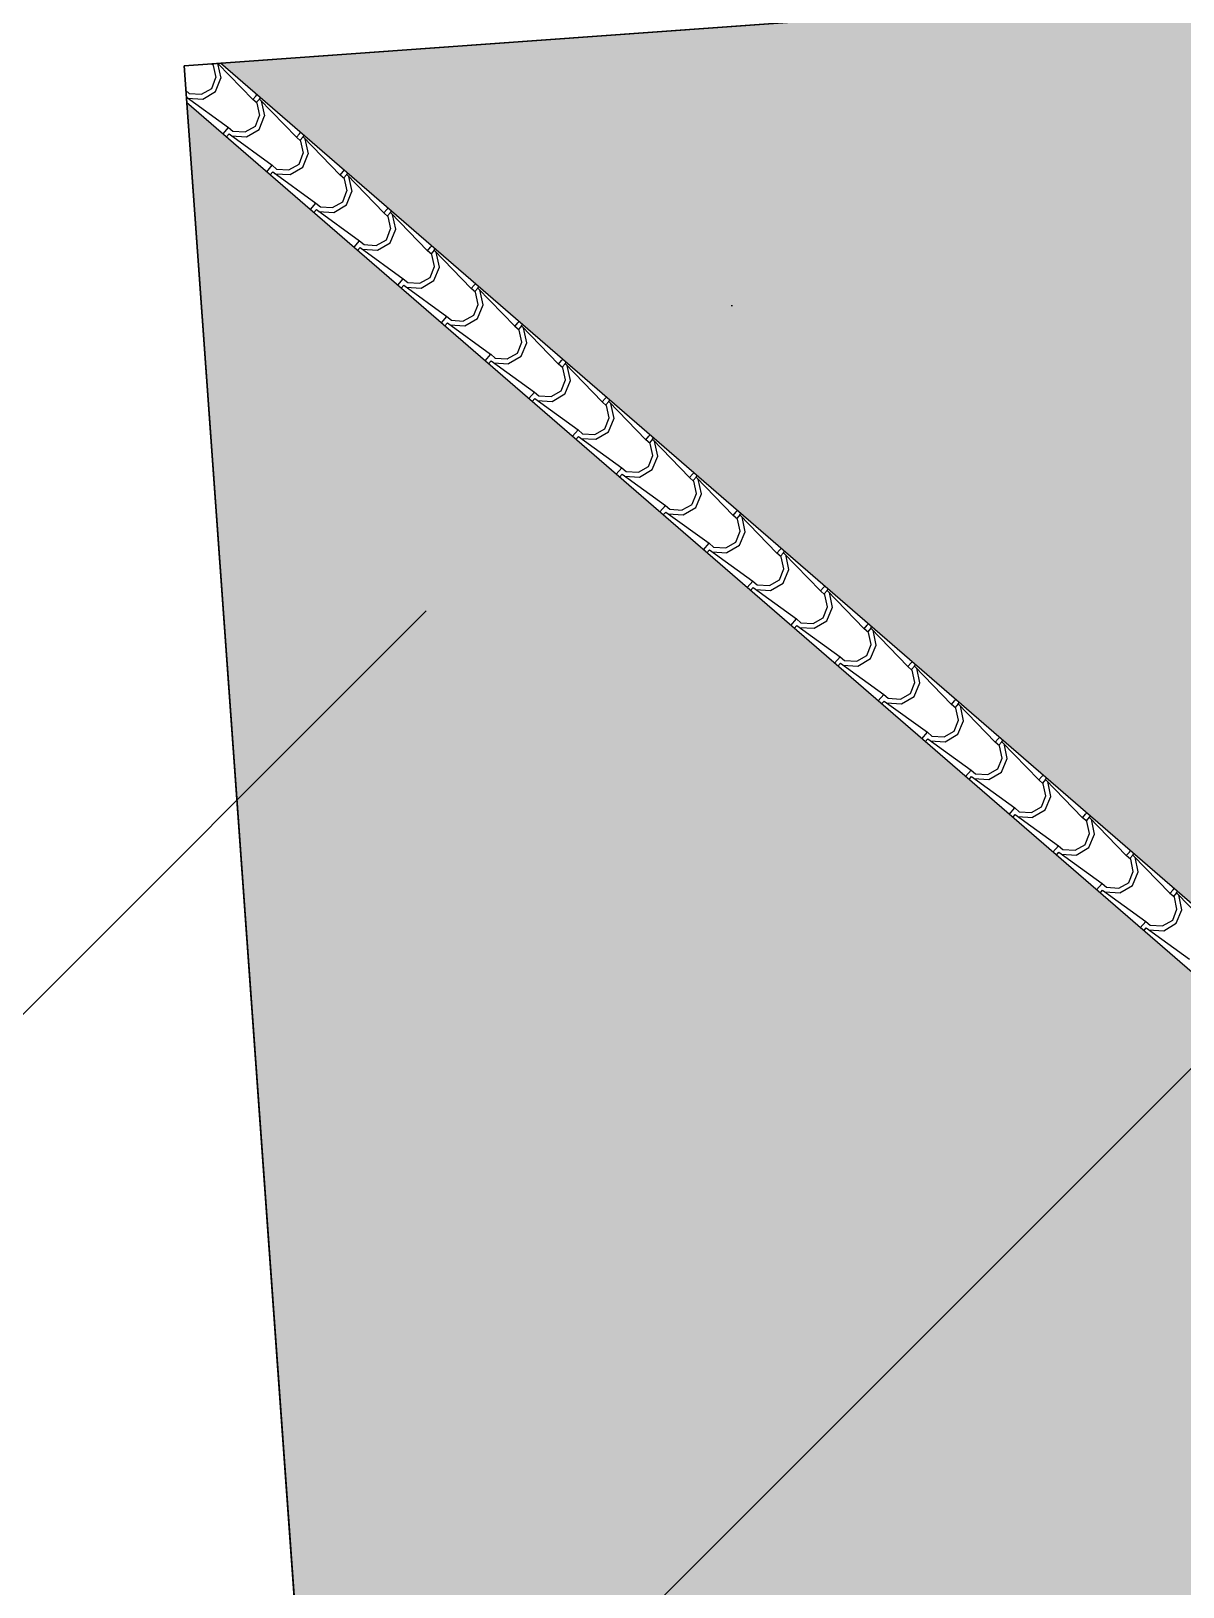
# Model space of a CAD drawing. Header units: millimetres. Extents: x 648844 to 649530, y 1246379 to 1246752.
# Drawn here: x 649275.718 to 649279.05, y 1246469.381 to 1246473.882 of the extents above; entities that cross this region are included whole.
import ezdxf

# ---------------------------------------------------------------- set-up
doc = ezdxf.new("R2010")
doc.units = ezdxf.units.MM
doc.header["$LTSCALE"] = 20
doc.header["$MEASUREMENT"] = 0
doc.layers.get('0').update_dxf_attribs({"linetype": 'CONTINUOUS'})
doc.layers.add('TECHO', color=30, linetype='CONTINUOUS')

# ---------------------------------------------------------------- blocks, each defined once
blk = doc.blocks.new('TEJA45')
at = {"layer": 'TECHO'}
for p, q in [((-2.597225072894837, -1.662638352152463), (-2.715382582526381, -1.563385900806765)), ((-2.791060866912552, -1.639021882473511), (-2.691808415566854, -1.757179392105051)), ((-2.646886299960727, -1.650832105328611), (-2.684696665847973, -1.669737328545999)), ((-2.644352208011057, -1.665160030362259), (-2.675073244913264, -1.679338944085018)), ((-2.603241451412842, -1.656609586570244), (-2.64695980766556, -1.650701663079921)), ((-2.608927623939351, -1.669748237923873), (-2.644374833216098, -1.665021970661499)), ((-2.589263349621319, -1.654670633200642), (-2.597236272699284, -1.662643556278606)), ((-2.579810746170416, -1.664123236651537), (-2.597236272699291, -1.681548763180416)), ((-2.703751370840337, -1.707399067997532), (-2.69784344735001, -1.751117424250246)), ((-2.684673313304934, -1.669702315640684), (-2.703578536522322, -1.70751268152793)), ((-2.689387554024243, -1.710090164138617), (-2.684661286761866, -1.745537373415367)), ((-2.675044608331199, -1.679351714349746), (-2.689223522053958, -1.710072751251953)), ((-2.597236272699377, -1.681548763180434), (-2.609052027013007, -1.669733008866807)), ((-2.479067602291742, -1.780796072625296), (-2.597225111923287, -1.681543621279598)), ((-2.691762307208315, -1.757169590787623), (-2.682309703757412, -1.74771698733672)), ((-2.68467285461999, -1.745353836474017), (-2.672857100306359, -1.757169590787644)), ((-2.6917623072083, -1.757169590787623), (-2.695329366799299, -1.760736650378618)), ((-2.682309703757404, -1.766622194238533), (-2.685876763348396, -1.770189253829525)), ((-2.672857100306501, -1.757169590787626), (-2.682309703757404, -1.766622194238529)), ((-2.672903146439751, -1.757179353076573), (-2.573650695094052, -1.875336862708114)), ((-2.566515783426183, -1.787860046888596), (-2.585421006643571, -1.825670412775843)), ((-2.556888199560625, -1.797508177541324), (-2.571067113283384, -1.828229214443532)), ((-2.528728568712808, -1.768989635207362), (-2.566538934600054, -1.78789485842475)), ((-2.526195744820356, -1.783316439133152), (-2.556916781722563, -1.797495352855911)), ((-2.485083074978959, -1.774768162126826), (-2.528801431231678, -1.768860238636503)), ((-2.490771142848558, -1.787905688538405), (-2.526218352125305, -1.783179421276031)), ((-2.479078729563099, -1.799706306316704), (-2.49089448387673, -1.787890552003077)), ((-2.471105806485042, -1.772828176336908), (-2.479078729563014, -1.780801099414884)), ((-2.461653203034139, -1.782280779787811), (-2.479078729563021, -1.799706306316693)), ((-2.360910131688691, -1.898953793098098), (-2.479067641320235, -1.799701341752399)), ((-2.585592795284057, -1.825557444429538), (-2.579684871793731, -1.869275800682253)), ((-2.571230103409881, -1.828246645228447), (-2.566503836147504, -1.863693854505197)), ((-2.57360476407203, -1.8753271339239), (-2.577171823663022, -1.878894193514888)), ((-2.573604764072044, -1.875327133923896), (-2.564152160621141, -1.865874530472993)), ((-2.564152160621134, -1.88477973737481), (-2.567719220212119, -1.888346796965795)), ((-2.566515311483712, -1.863511379610291), (-2.554699557170082, -1.875327133923918)), ((-2.554699557170231, -1.8753271339239), (-2.564152160621134, -1.884779737374803)), ((-2.554745425967099, -1.875336823679472), (-2.4554929746214, -1.993494333311013)), ((-2.410570837464945, -1.887147165086127), (-2.448381203352191, -1.906052388303515)), ((-2.366924698544189, -1.892926737683524), (-2.410643054796907, -1.887018814193201)), ((-2.448358253547411, -1.906017778136452), (-2.467263476764799, -1.943828144023698)), ((-2.438731790789681, -1.915664640732071), (-2.452910704512441, -1.946385677634279)), ((-2.408039281628007, -1.901472847903293), (-2.438760318530214, -1.915651761626052)), ((-2.37261466176048, -1.906063139152575), (-2.408061871037226, -1.901336871890202)), ((-2.360921186426822, -1.917863849452974), (-2.372736940740452, -1.906048095139347)), ((-2.352948263348772, -1.890985719473182), (-2.360921186426737, -1.898958642551147)), ((-2.343495659897869, -1.900438322924082), (-2.360921186426744, -1.91786384945296)), ((-2.242752661085596, -2.017111513570935), (-2.36091017071714, -1.917859062225236)), ((-2.467434219727544, -1.943715820863346), (-2.461526296237217, -1.987434177116061)), ((-2.453072652795534, -1.946403126318273), (-2.448346385533156, -1.981850335595023)), ((-2.455447220935753, -1.993484677060163), (-2.459014280526745, -1.997051736651155)), ((-2.455447220935774, -1.993484677060167), (-2.445994617484871, -1.984032073609264)), ((-2.445994617484857, -2.002937280511077), (-2.449561677075849, -2.006504340102069)), ((-2.448357768347435, -1.981668922746564), (-2.436542014033805, -1.993484677060192)), ((-2.436542014033954, -1.993484677060167), (-2.445994617484857, -2.00293728051107)), ((-2.436587705494148, -1.993494294282709), (-2.337335254148449, -2.111651803914249)), ((-2.330200723668653, -2.024175509384364), (-2.349105946886041, -2.06198587527161)), ((-2.292413106217047, -2.005304694964895), (-2.330223472104294, -2.024209918182283)), ((-2.289882818437306, -2.01962925667419), (-2.320603855339513, -2.033808170396949)), ((-2.248766322111209, -2.011085313239978), (-2.292484678363927, -2.005177389749655)), ((-2.254458180670589, -2.024220589766987), (-2.289905389947336, -2.019494322504613)), ((-2.242763643290544, -2.036021392589245), (-2.254579397604175, -2.024205638275618)), ((-2.234790720212501, -2.009143262609456), (-2.242763643290466, -2.017116185687421)), ((-2.225338116761598, -2.018595866060352), (-2.242763643290473, -2.03602139258923)), ((-2.349275644170781, -2.061874197298959), (-2.343367720680455, -2.105592553551674)), ((-2.3349152021813, -2.064559607407208), (-2.330188934918922, -2.100006816683958)), ((-2.320575382019115, -2.03382110392365), (-2.334754295741874, -2.064542140825857)), ((-2.124595190482452, -2.135269234043804), (-2.242752700113996, -2.036016782698105)), ((-2.337289677799482, -2.111642220196437), (-2.340856737390475, -2.115209279787429)), ((-2.337289677799497, -2.111642220196437), (-2.327837074348594, -2.102189616745534)), ((-2.330200225211158, -2.099826465882838), (-2.318384470897527, -2.111642220196465)), ((-2.318384470897684, -2.11164222019644), (-2.327837074348587, -2.121094823647343)), ((-2.31842998502119, -2.111651764885952), (-2.219177533675492, -2.229809274517493)), ((-2.327837074348587, -2.121094823647347), (-2.331404133939571, -2.124661883238335)), ((-2.212043193789889, -2.142333240632247), (-2.230948417007276, -2.180143606519493)), ((-2.202418973248939, -2.151977567116056), (-2.216597886971698, -2.182698604018263)), ((-2.174255374969171, -2.123462224843657), (-2.212065740856417, -2.142367448061044)), ((-2.17172635524495, -2.137785665444323), (-2.202447392147157, -2.151964579167082)), ((-2.13060794567825, -2.129243888796434), (-2.174326301930968, -2.123335965306111)), ((-2.136301699582951, -2.1423780403811), (-2.171748908859698, -2.137651773118726)), ((-2.124606100154267, -2.154178935725515), (-2.136421854467898, -2.142363181411888)), ((-2.116633177076224, -2.12730080574573), (-2.124606100154196, -2.135273728823698)), ((-2.107180573625321, -2.136753409196629), (-2.124606100154203, -2.154178935725511)), ((-2.006437719879479, -2.253426954516531), (-2.124595229511023, -2.154174503170832)), ((-2.231117068614253, -2.180032573732767), (-2.225209145123927, -2.223750929985481)), ((-2.216757751567307, -2.182716088494338), (-2.21203148430493, -2.218163297771088)), ((-2.219132134663212, -2.229799763332714), (-2.222699194254211, -2.233366822923713)), ((-2.219132134663226, -2.229799763332704), (-2.209679531212323, -2.220347159881801)), ((-2.209679531212316, -2.239252366783628), (-2.213246590803301, -2.242819426374613)), ((-2.21204268207488, -2.217984009019112), (-2.20022692776125, -2.229799763332739)), ((-2.200226927761413, -2.229799763332711), (-2.209679531212316, -2.239252366783614)), ((-2.200272264548389, -2.229809235489022), (-2.10101981320269, -2.347966745120562)), ((-2.056097643721237, -2.241619754722393), (-2.093908009608484, -2.260524977939781)), ((-2.012449569244382, -2.247402464353016), (-2.0561679254971, -2.241494540862693)), ((-1.998475633939961, -2.245458348881996), (-2.006448557017933, -2.253431271959968)), ((-2.093885663911145, -2.260490971880152), (-2.112790887128533, -2.298301337767398)), ((-2.084262564478372, -2.270134030307631), (-2.098441478201131, -2.300855067209838)), ((-2.0535698920526, -2.25594207421446), (-2.084290928954807, -2.270120987937219)), ((-2.01814521849397, -2.260535490995387), (-2.053592427770717, -2.255809223733014)), ((-2.00644855701799, -2.272336478861785), (-2.01826431133162, -2.260520724548158)), ((-1.989023030489065, -2.254910952332899), (-2.00644855701794, -2.272336478861774)), ((-1.888280249276384, -2.371584674989364), (-2.006437758907929, -2.272332223643666)), ((-2.112958493057739, -2.298190950166578), (-2.107050569567413, -2.341909306419293)), ((-2.100974591526956, -2.347957306468981), (-2.091521988076053, -2.338504703018078)), ((-2.098600300952711, -2.300872569585966), (-2.093874033690334, -2.336319778862716)), ((-2.093885138938603, -2.336141552155386), (-2.082069384624972, -2.347957306469013)), ((-2.100974591526949, -2.347957306468984), (-2.104541651117941, -2.351524366059977)), ((-2.091521988076053, -2.357409909919891), (-2.095089047667038, -2.36097696951088)), ((-2.08206938462515, -2.347957306468984), (-2.091521988076053, -2.357409909919888)), ((-2.082114544075594, -2.347966706092084), (-1.982862092729896, -2.466124215723625)), ((-1.975728134032373, -2.378648703128039), (-1.994633357249761, -2.416459069015286)), ((-1.937939912473382, -2.359777284601172), (-1.975750278360628, -2.37868250781856)), ((-1.935413428861892, -2.374098482985353), (-1.9661344657641, -2.388277396708112)), ((-1.894291192809604, -2.365561039909714), (-1.938009549062322, -2.359653116419391)), ((-1.899988737404087, -2.378692941609803), (-1.935435946680833, -2.373966674347429)), ((-1.888291013881712, -2.390494021998055), (-1.900106768195343, -2.378678267684428)), ((-1.880318090803684, -2.36361589201827), (-1.888291013881656, -2.371588815096242)), ((-1.870865487352781, -2.37306849546917), (-1.888291013881656, -2.390494021998048)), ((-1.994799917501467, -2.416349326598581), (-1.988891994011141, -2.460067682851296)), ((-1.980442850338477, -2.419029050674897), (-1.9757165830761, -2.454476259951647)), ((-1.966106155707806, -2.388290493499209), (-1.980285069430565, -2.419011530401416)), ((-1.770122778673276, -2.489742395462201), (-1.88828028830482, -2.390489944116503)), ((-1.982817048390672, -2.466114849605258), (-1.986384107981671, -2.469681909196254)), ((-1.982817048390686, -2.466114849605255), (-1.973364444939783, -2.456662246154352)), ((-1.975727595802326, -2.45429909529166), (-1.963911841488695, -2.466114849605287)), ((-1.963911841488866, -2.466114849605262), (-1.973364444939769, -2.475567453056165)), ((-1.963956823602786, -2.466124176695153), (-1.864704372257087, -2.584281686326694)), ((-1.973364444939769, -2.475567453056165), (-1.976931504530761, -2.479134512647157)), ((-1.857570604153629, -2.496806434375973), (-1.876475827371017, -2.534616800263219)), ((-1.847949746937246, -2.506446956690787), (-1.862128660660005, -2.537167993592995)), ((-1.81978218122547, -2.477934814479919), (-1.857592547112716, -2.496840037697307)), ((-1.817256965671191, -2.49225489175625), (-1.847978002573399, -2.506433805479009)), ((-1.776132816376645, -2.483719615466171), (-1.819851172629363, -2.477811691975848)), ((-1.781832256316001, -2.496850392223973), (-1.817279465592748, -2.492124124961599)), ((-1.770133470745435, -2.508651565134326), (-1.781949225059066, -2.496835810820698)), ((-1.762160547667406, -2.481773435154544), (-1.770133470745378, -2.489746358232519)), ((-1.752707944216503, -2.49122603860544), (-1.770133470745392, -2.508651565134326)), ((-1.651965308070274, -2.607900115934964), (-1.770122817701818, -2.508647664589265)), ((-1.876641341944946, -2.534507703032396), (-1.87073341845462, -2.578226059285111)), ((-1.862285399724364, -2.537185531762926), (-1.857559132461986, -2.572632741039676)), ((-1.864659505254394, -2.584272392741536), (-1.868226564845386, -2.587839452332524)), ((-1.864659505254409, -2.584272392741529), (-1.855206901803506, -2.574819789290625)), ((-1.855206901803506, -2.593724996192442), (-1.85877396139449, -2.597292055783427)), ((-1.857570052666048, -2.572456638427933), (-1.845754298352418, -2.584272392741561)), ((-1.845754298352588, -2.584272392741532), (-1.855206901803491, -2.593724996192435)), ((-1.845799103129842, -2.584281647298393), (-1.746546651784143, -2.702439156929936)), ((-1.701624449977572, -2.596092344358674), (-1.739434815864819, -2.614997567576061)), ((-1.699100502478842, -2.610411300526387), (-1.729821539381049, -2.624590214249146)), ((-1.657974439942784, -2.601878191022749), (-1.701692796195502, -2.595970267532426)), ((-1.663675775226118, -2.615007842838384), (-1.699122984502864, -2.61028157557601)), ((-1.644003004531143, -2.599930978290818), (-1.651975927609115, -2.60790390136879)), ((-1.634550401080247, -2.609383581741717), (-1.651975927609115, -2.626809108270585)), ((-1.758482766388425, -2.652666079466204), (-1.752574842898099, -2.696384435718921)), ((-1.73941307427485, -2.614964165623807), (-1.758318297492238, -2.652774531511053)), ((-1.74412794911013, -2.655342012851861), (-1.739401681847752, -2.690789222128609)), ((-1.729793338166296, -2.624603419881542), (-1.743972251889055, -2.655324456783749)), ((-1.651975927609158, -2.626809108270596), (-1.663791681922788, -2.614993353956969)), ((-1.533807837467222, -2.72605783640776), (-1.651965347098766, -2.626805385062063)), ((-1.746501962118138, -2.702429935877801), (-1.737049358667235, -2.692977332426899)), ((-1.739412509529771, -2.690614181564206), (-1.72759675521614, -2.702429935877833)), ((-1.746501962118131, -2.702429935877808), (-1.750069021709123, -2.7059969954688)), ((-1.737049358667228, -2.711882539328702), (-1.74061641825822, -2.715449598919694)), ((-1.727596755216325, -2.702429935877797), (-1.737049358667228, -2.711882539328698)), ((-1.727641382657168, -2.702439117901289), (-1.62838893131147, -2.820596627532831)), ((-1.621255544396092, -2.733121896871717), (-1.64016076761348, -2.770932262758963)), ((-1.611636929396113, -2.742759883073942), (-1.625815843118872, -2.77348091997615)), ((-1.583466718729703, -2.714249874237447), (-1.621277084616949, -2.733155097454834)), ((-1.580944039287303, -2.7285677092969), (-1.61166507618951, -2.742746623019661)), ((-1.539816063508901, -2.720036766579328), (-1.583534419761619, -2.714128843089005)), ((-1.545519294137577, -2.733165293452616), (-1.580966503414324, -2.728439026190243)), ((-1.53381838447288, -2.744966651406866), (-1.545634138786511, -2.733150897093239)), ((-1.525845461394866, -2.718088521427086), (-1.533818384472845, -2.726061444505063)), ((-1.51639285794397, -2.727541124877987), (-1.533818384472845, -2.744966651406861)), ((-1.415650366864114, -2.844215556880595), (-1.533807876495658, -2.744963105534897)), ((-1.640324190831912, -2.770824455900016), (-1.634416267341585, -2.814542812152732)), ((-1.625970498495889, -2.773498493940787), (-1.621244231233511, -2.808945703217535)), ((-1.628344418981861, -2.820587479014081), (-1.631911478572853, -2.824154538605073)), ((-1.628344418981868, -2.820587479014073), (-1.618891815530965, -2.811134875563171)), ((-1.618891815530958, -2.830040082464977), (-1.622458875121943, -2.833607142055964)), ((-1.621254966393494, -2.808771724700478), (-1.609439212079863, -2.820587479014105)), ((-1.609439212080055, -2.820587479014074), (-1.618891815530958, -2.830040082464976)), ((-1.609483662184388, -2.820596588504353), (-1.51023121083869, -2.938754098135895)), ((-1.46530898748177, -2.832407404116191), (-1.503119353369016, -2.851312627333577)), ((-1.421657687075943, -2.838195342135784), (-1.465376043328661, -2.832287418645461)), ((-1.503098014517342, -2.851279628119626), (-1.522003237734729, -2.889089994006872)), ((-1.49348052062517, -2.860916346264695), (-1.507659434347929, -2.891637383166902)), ((-1.462787576096609, -2.846724118067796), (-1.493508612998816, -2.860903031790556)), ((-1.427362813048141, -2.851322744066966), (-1.462810022324888, -2.846596476804592)), ((-1.415660841336603, -2.863124194543138), (-1.427476595650234, -2.851308440229511)), ((-1.407687918258596, -2.836246064563362), (-1.415660841336567, -2.84421898764133)), ((-1.3982353148077, -2.845698668014265), (-1.415660841336575, -2.86312419454314)), ((-1.297492896261055, -2.962373277353398), (-1.415650405892599, -2.8631208260077)), ((-1.52216561527564, -2.888982832332024), (-1.516257691785313, -2.93270118858474)), ((-1.507813047881541, -2.891654975030615), (-1.503086780619164, -2.927102184307364)), ((-1.510186875845584, -2.938745022150348), (-1.513753935436576, -2.942312081741342)), ((-1.510186875845591, -2.938745022150343), (-1.500734272394688, -2.929292418699442)), ((-1.500734272394688, -2.948197625601257), (-1.50430133198568, -2.95176468519225)), ((-1.503097423257216, -2.92692926783675), (-1.491281668943586, -2.938745022150377)), ((-1.491281668943785, -2.938745022150346), (-1.500734272394688, -2.948197625601248)), ((-1.491325941711573, -2.938754059107428), (-1.392073490365874, -3.05691156873897)), ((-1.384940484638584, -2.969437359367509), (-1.403845707855972, -3.007247725254755)), ((-1.3471512562339, -2.950564933994952), (-1.384961622121146, -2.969470157212339)), ((-1.344631112905077, -2.964880526838311), (-1.375352149807284, -2.979059440561072)), ((-1.303499310642067, -2.956353917692363), (-1.347217666894785, -2.95044599420204)), ((-1.30920633195916, -2.969480194681257), (-1.344653541235907, -2.964753927418883)), ((-1.297503298200326, -2.98128173767941), (-1.309319052513956, -2.969465983365783)), ((-1.289530375122325, -2.954403607699636), (-1.297503298200297, -2.962376530777604)), ((-1.280077771671422, -2.963856211150533), (-1.297503298200297, -2.981281737679408)), ((-1.40400703971887, -3.007141208767635), (-1.398099116228543, -3.050859565020351)), ((-1.389655597267307, -3.009811456119547), (-1.38492933000493, -3.045258665396295)), ((-1.375324111854219, -2.979072809455447), (-1.389503025576978, -3.009793846357654)), ((-1.17933542565796, -3.080530997826234), (-1.297492935289505, -2.981278546480535)), ((-1.392029332709313, -3.056902565286622), (-1.395596392300305, -3.060469624877616)), ((-1.39202933270932, -3.056902565286615), (-1.382576729258417, -3.047449961835714)), ((-1.384939880120939, -3.045086810973022), (-1.373124125807308, -3.056902565286649)), ((-1.373124125807507, -3.056902565286615), (-1.38257672925841, -3.066355168737516)), ((-1.373168221238906, -3.056911529710316), (-1.273915769893208, -3.175069039341858)), ((-1.38257672925841, -3.066355168737525), (-1.386143788849402, -3.069922228328515)), ((-1.266782954759819, -3.087595090615395), (-1.285688177977207, -3.125405456502641)), ((-1.257167703084427, -3.097229272648676), (-1.271346616807186, -3.127950309550883)), ((-1.228993524985981, -3.068722463873701), (-1.266803890873227, -3.087627687091087)), ((-1.226474649713545, -3.083036935608828), (-1.257195686615752, -3.097215849331588)), ((-1.185340934208199, -3.074512493248939), (-1.229059290460917, -3.068604569758616)), ((-1.191049850870634, -3.087637645295489), (-1.226497060147381, -3.082911378033115)), ((-1.179345755064048, -3.099439280815682), (-1.191161509377679, -3.087623526502055)), ((-1.171372831986048, -3.072561150835908), (-1.17934575506402, -3.08053407391388)), ((-1.161920228535152, -3.082013754286805), (-1.179345755064027, -3.099439280815679)), ((-1.061177955054944, -3.198688718298998), (-1.179335464686488, -3.099436266953299)), ((-1.285848464162349, -3.125299585201443), (-1.279940540672023, -3.169017941454159)), ((-1.271498146653059, -3.127967937208478), (-1.266771879390681, -3.163415146485226)), ((-1.273871789573036, -3.175060108422898), (-1.277438849164028, -3.17862716801389)), ((-1.27387178957305, -3.17506010842289), (-1.264419186122147, -3.165607504971989)), ((-1.26441918612214, -3.184512711873795), (-1.267986245713132, -3.188079771464787)), ((-1.266782336984662, -3.163244354109294), (-1.254966582671031, -3.175060108422921)), ((-1.25496658267123, -3.175060108422885), (-1.264419186122133, -3.184512711873786)), ((-1.255010500765955, -3.175069000313561), (-1.155758049420257, -3.293226509945104)), ((-1.110835793738119, -3.186879993752481), (-1.148646159625365, -3.205785216969867)), ((-1.067182557776142, -3.192671068805273), (-1.110900914028861, -3.18676314531495)), ((-1.053215288849778, -3.190718693972176), (-1.06118821192775, -3.198691617050144)), ((-1.148625424881047, -3.205752821863278), (-1.167530648098435, -3.243563187750524)), ((-1.139011294313853, -3.215385735840252), (-1.153190208036612, -3.24610677274246)), ((-1.108318186521188, -3.201193344378961), (-1.139039223423396, -3.215372258101722)), ((-1.072893369781191, -3.20579509590984), (-1.108340579057938, -3.201068828647466)), ((-1.061188211927771, -3.217596823951954), (-1.073003966241401, -3.205781069638327)), ((-1.043762685398882, -3.200171297423076), (-1.061188211927757, -3.217596823951951)), ((-0.9430204844518499, -3.316846438771833), (-1.061177994083394, -3.217593987426135)), ((-1.167689888606077, -3.243457961633453), (-1.16178196511575, -3.287176317886169)), ((-1.155714246436773, -3.293217651559161), (-1.14626164298587, -3.283765048108259)), ((-1.153340696038832, -3.246124418297407), (-1.148614428776455, -3.281571627574156)), ((-1.148624793848384, -3.281401897245566), (-1.136809039534754, -3.293217651559193)), ((-1.155714246436766, -3.293217651559162), (-1.159281306027758, -3.296784711150153)), ((-1.14626164298587, -3.302670255010067), (-1.149828702576862, -3.306237314601058)), ((-1.136809039534967, -3.293217651559159), (-1.14626164298587, -3.30267025501006)), ((-1.136852780293168, -3.293226470916625), (-1.03760032894747, -3.411383980548168)), ((-1.030467895002317, -3.323910553111215), (-1.049373118219705, -3.361720918998461)), ((-0.9926780624902207, -3.305037523631229), (-1.030488428377467, -3.323942746848616)), ((-0.9901617233296705, -3.319349753149474), (-1.020882760231878, -3.333528666872235)), ((-0.9490241813413647, -3.310829644361974), (-0.9927425375940828, -3.304921720871651)), ((-0.9547368886917553, -3.32395254652419), (-0.9901840979685019, -3.319226279261816)), ((-0.9430306687914936, -3.335754367088226), (-0.9548464231051241, -3.323938612774599)), ((-0.9350577457135074, -3.30887623710845), (-0.9430306687914793, -3.316849160186418)), ((-0.9256051422626115, -3.318328840559349), (-0.9430306687914793, -3.335754367088221)), ((-1.049531313049314, -3.361616338069064), (-1.043623389558988, -3.40533469432178)), ((-1.035183245424484, -3.364280899387238), (-1.030456978162107, -3.399728108663986)), ((-1.020854885543294, -3.333542199031832), (-1.035033799266053, -3.36426323593404)), ((-0.8248630138487556, -3.435004159244665), (-0.9430205234802997, -3.335751707898966)), ((-1.037556703300496, -3.411375194695436), (-1.041123762891495, -3.414942254286435)), ((-1.037556703300503, -3.411375194695433), (-1.0281040998496, -3.401922591244531)), ((-1.030467250712107, -3.399559440381838), (-1.018651496398476, -3.411375194695465)), ((-1.018651496398689, -3.411375194695433), (-1.028104099849593, -3.420827798146334)), ((-1.018695059820502, -3.411383941519517), (-0.9194426084748031, -3.52954145115106)), ((-1.028104099849593, -3.420827798146338), (-1.031671159440585, -3.424394857737328)), ((-0.9123103651235454, -3.442068284359099), (-0.9312155883409332, -3.479878650246345)), ((-0.9026984767723505, -3.451698662222581), (-0.9168773904951095, -3.482419699124788)), ((-0.8745203312423229, -3.423195053509993), (-0.912330697129569, -3.442100276727379)), ((-0.8720052601389767, -3.437506161920371), (-0.902726297041184, -3.451685075643132)), ((-0.8308658049074822, -3.428988219918553), (-0.8745841611602003, -3.42308029642823)), ((-0.8365804076027672, -3.442109997138484), (-0.8720276168795138, -3.43738372987611)), ((-0.8248731256552162, -3.453911910224498), (-0.8366888799688468, -3.442096155910871)), ((-0.8169002025772301, -3.427033780244725), (-0.824873125655202, -3.435006703322697)), ((-0.807447599126327, -3.436486383695621), (-0.8248731256552091, -3.453911910224505)), ((-0.7067055432456613, -3.553161879717502), (-0.8248630528772054, -3.453909428371803)), ((-0.9313727374930423, -3.479774714501069), (-0.9254648140027157, -3.523493070753785)), ((-0.9170257948102432, -3.482437380476169), (-0.9122995275478658, -3.517884589752917)), ((-0.9193991601642182, -3.529532737831715), (-0.9229662197552102, -3.533099797422707)), ((-0.9193991601642324, -3.52953273783171), (-0.9099465567133294, -3.520080134380809)), ((-0.9099465567133223, -3.538985341282622), (-0.9135136163043072, -3.542552400873609)), ((-0.9123097075758295, -3.51771698351811), (-0.9004939532621989, -3.529532737831737)), ((-0.9004939532624192, -3.529532737831712), (-0.9099465567133223, -3.538985341282613)), ((-0.9005373393474088, -3.529541412122933), (-0.8012848880017103, -3.647698921754476)), ((-0.7563625999944108, -3.541352583388742), (-0.794172965881657, -3.560257806606128)), ((-0.7538487969466203, -3.555662570690506), (-0.7845698338488276, -3.569841484413267)), ((-0.7127074284745234, -3.547146795475008), (-0.7564257847272415, -3.541238871984685)), ((-0.7184239265137791, -3.560267447752775), (-0.7538711357905257, -3.555541180490401)), ((-0.6987426594409669, -3.545191323380998), (-0.7067155825189317, -3.553164246458964)), ((-0.6892900559900639, -3.554643926831895), (-0.7067155825189388, -3.572069453360768)), ((-0.813214161936763, -3.597933090933076), (-0.8073062384464365, -3.641651447185792)), ((-0.7941528352447662, -3.560226015606952), (-0.8130580584621541, -3.598036381494198)), ((-0.79886834419613, -3.600593861564198), (-0.7941420769337526, -3.636041070840946)), ((-0.7845420680017838, -3.56985512541416), (-0.7987209817245429, -3.600576162316367)), ((-0.7067155825189388, -3.57206945336077), (-0.7185313368325694, -3.560253699047143)), ((-0.588548072642638, -3.671319600190264), (-0.7067055822741821, -3.572067148844566)), ((-0.801241617027955, -3.647690280967975), (-0.791789013577052, -3.638237677517074)), ((-0.7941521644395522, -3.635874526654382), (-0.7823364101259216, -3.647690280968009)), ((-0.8012416170279479, -3.647690280967982), (-0.8048086766189471, -3.651257340558979)), ((-0.791789013577052, -3.657142884418885), (-0.7953560731680511, -3.660709944009882)), ((-0.782336410126149, -3.647690280967977), (-0.791789013577052, -3.657142884418878)), ((-0.7823796188747494, -3.647698882725827), (-0.6831271675290509, -3.765856392357369)), ((-0.6759953053660226, -3.678383746854864), (-0.6949005285834104, -3.716194112742111)), ((-0.6663856592308335, -3.68801158860491), (-0.6805645729535925, -3.718732625507117)), ((-0.6382048687465272, -3.659510113267496), (-0.6760152346337733, -3.678415336484882)), ((-0.6356923337550953, -3.673818979461021), (-0.6664133706573026, -3.687997893183782)), ((-0.5945490520415575, -3.665305371031465), (-0.6382674082942756, -3.659397447541142)), ((-0.6002674454252528, -3.678424898367007), (-0.6357146547019994, -3.673698631104633)), ((-0.5885580393826615, -3.690226996497042), (-0.6003737936962921, -3.678411242183415)), ((-0.5805851163046896, -3.663348866517264), (-0.5885580393826615, -3.671321789595233)), ((-0.5711325128537936, -3.672801469968165), (-0.5885580393826615, -3.690226996497037)), ((-0.4703906020395863, -3.789477320663066), (-0.5885481116711304, -3.690224869317367)), ((-0.6950555863800076, -3.71609146736869), (-0.6891476628896811, -3.759809823621406)), ((-0.6807108935817823, -3.718750342654028), (-0.6759846263194049, -3.754197551930776)), ((-0.6830840738916777, -3.765847824104251), (-0.6866511334826768, -3.76941488369525)), ((-0.6830840738916848, -3.765847824104251), (-0.6736314704407818, -3.756395220653349)), ((-0.6736314704407746, -3.775300427555154), (-0.6771985300317667, -3.778867487146147)), ((-0.6759946213032748, -3.754032069790654), (-0.6641788669896442, -3.765847824104281)), ((-0.6641788669898787, -3.765847824104247), (-0.6736314704407818, -3.775300427555148)), ((-0.6642218984017916, -3.765856353329072), (-0.5649694470560931, -3.884013862960614)), ((-0.5200471374986435, -3.777667643146268), (-0.5578575033858897, -3.796572866363654)), ((-0.4763906756067868, -3.783463946588165), (-0.520109031859505, -3.777556023097842)), ((-0.557837775487279, -3.796541478102796), (-0.5767429987046668, -3.834351843990042)), ((-0.5482292504610342, -3.806168051798139), (-0.5624081641837932, -3.836889088700346)), ((-0.5175358705643873, -3.79197538823192), (-0.5482569074665946, -3.806154301954681)), ((-0.4821109643358099, -3.796582348981358), (-0.5175581736125565, -3.791856081718985)), ((-0.4704004962463841, -3.808384539633314), (-0.4822162505600147, -3.796568785319687)), ((-0.4624275731684122, -3.78150640965354), (-0.4704004962463841, -3.789479332731512)), ((-0.4529749697175163, -3.790959013104441), (-0.4704004962463912, -3.808384539633314)), ((-0.352233131436364, -3.907635041136013), (-0.4703906410679082, -3.808382589790314)), ((-0.5768970108234797, -3.8342498438025), (-0.5709890873331531, -3.877968200055216)), ((-0.5625534429673138, -3.83690682374476), (-0.5578271757049365, -3.872354033021509)), ((-0.5649265307554003, -3.88400536724053), (-0.5684935903463924, -3.887572426831522)), ((-0.5649265307554145, -3.884005367240524), (-0.5554739273045115, -3.874552763789623)), ((-0.5554739273045044, -3.893457970691431), (-0.5590409868954893, -3.897025030282418)), ((-0.5578370781669975, -3.872189612926926), (-0.5460213238533669, -3.884005367240553)), ((-0.5460213238535943, -3.884005367240521), (-0.5554739273044973, -3.893457970691422)), ((-0.5460641779291393, -3.884013823931964), (-0.4468117265834408, -4.002171333563506)), ((-0.4396802456085069, -3.914699209350681), (-0.4585854688258948, -3.952509575237928)), ((-0.4018894062507385, -3.895825173025019), (-0.4396997721379847, -3.914730396242405)), ((-0.3993794073728623, -3.910131797002435), (-0.4301004442750695, -3.924310710725196)), ((-0.358232299173828, -3.901622522144621), (-0.4019506554265462, -3.895714598654298)), ((-0.3639544832463741, -3.91473979959571), (-0.3994016925231207, -3.910013532333336)), ((-0.3522429531101068, -3.926542082769586), (-0.3640587074237374, -3.914726328455959)), ((-0.344270030032142, -3.899663952789812), (-0.3522429531101139, -3.907636875867784)), ((-0.334817426581246, -3.909116556240711), (-0.352242953110121, -3.92654208276959)), ((-0.4587384352672146, -3.952408220234506), (-0.452830511776888, -3.996126576487223)), ((-0.4443959923533072, -3.955063304831887), (-0.4396697250909298, -3.990510514108635)), ((-0.4300728416904676, -3.924324514989719), (-0.4442517554132266, -3.955045551891926)), ((-0.2340756608333407, -4.025792761608773), (-0.3522331704648849, -3.926540310263075)), ((-0.4467689876191301, -4.002162910376802), (-0.4503360472101221, -4.005729969967794)), ((-0.4467689876191514, -4.002162910376798), (-0.4373163841682484, -3.992710306925897)), ((-0.4396795350307201, -3.990347156063198), (-0.4278637807170895, -4.002162910376825)), ((-0.4278637807173311, -4.002162910376798), (-0.4373163841682342, -4.011615513827699)), ((-0.4279064574561886, -4.002171294535202), (-0.3286540061104901, -4.120328804166745)), ((-0.4373163841682342, -4.011615513827707), (-0.4408834437592262, -4.015182573418699)), ((-0.321522715729742, -4.032856940598567), (-0.3404279389471299, -4.070667306485813)), ((-0.3119164329195243, -4.042480978180469), (-0.3260953466422833, -4.073202015082677)), ((-0.283731675002862, -4.013982702903787), (-0.3215420408901082, -4.032887926121173)), ((-0.2812229441796816, -4.028288205772187), (-0.3119439810818889, -4.042467119494948)), ((-0.2400739227399384, -4.019781097701198), (-0.2837922789926566, -4.013873174210875)), ((-0.2457980021573931, -4.03289725021), (-0.2812452114341397, -4.028170982947627)), ((-0.2340854099738294, -4.044699625905858), (-0.24590116428746, -4.032883871592231)), ((-0.2261124868958788, -4.017821495926086), (-0.2340854099738436, -4.02579441900405)), ((-0.2166598834449758, -4.027274099376983), (-0.2340854099738436, -4.044699625905855)), ((-0.1159181902303743, -4.1439504820815), (-0.2340756998619185, -4.044698030735802)), ((-0.3405798597106866, -4.070566596668316), (-0.3346719362203601, -4.114284952921032)), ((-0.3262385417390732, -4.07321978592082), (-0.3215122744766958, -4.108666995197568)), ((-0.3286114444828598, -4.120320453513068), (-0.332178504073859, -4.123887513104068)), ((-0.3286114444828669, -4.120320453513065), (-0.3191588410319639, -4.110867850062164)), ((-0.3191588410319568, -4.129773056963971), (-0.3227259006229488, -4.133340116554965)), ((-0.3215219918944427, -4.10850469919947), (-0.3097062375808122, -4.120320453513097)), ((-0.3097062375810609, -4.120320453513065), (-0.3191588410319639, -4.129773056963966)), ((-0.3097487369835221, -4.120328765138099), (-0.2104962856378236, -4.238486274769642)), ((-0.1655739437549641, -4.13214023278254), (-0.2033843096422103, -4.151045455999926)), ((-0.1219155463060773, -4.137939673257778), (-0.1656339025587954, -4.132031749767455)), ((-0.1079549437595944, -4.135979039062352), (-0.1159278668375734, -4.14395196214033)), ((-0.2033651858509842, -4.15101467184645), (-0.222270409068372, -4.188825037733697)), ((-0.1937600241489577, -4.160637441372048), (-0.2079389378717167, -4.191358478274255)), ((-0.1630664809898121, -4.146444614543469), (-0.1937875178920194, -4.16062352826623)), ((-0.127641521068405, -4.151054700824291), (-0.1630887303451516, -4.146328433561917)), ((-0.1159278668375521, -4.16285716904213), (-0.1277436211511827, -4.151041414728503)), ((-0.09850234030869842, -4.145431642513255), (-0.1159278668375734, -4.162857169042129)), ((3.552713678800501e-14, -4.260227204326361), (-0.1159182292588099, -4.162855751208653)), ((-0.2224212841541728, -4.188724973102126), (-0.2165133606638463, -4.232443329354842)), ((-0.2104539013465896, -4.23847799664934), (-0.2010012978956865, -4.229025393198439)), ((-0.2080810911247184, -4.191376267010648), (-0.203354823862341, -4.226823476287397)), ((-0.2033644487581654, -4.226662242335742), (-0.1915486944445348, -4.238477996649369)), ((-0.2104539013465896, -4.238477996649348), (-0.2140209609375816, -4.24204505624034)), ((-0.2010012978956865, -4.247930600100245), (-0.2045683574866786, -4.251497659691237)), ((-0.1915486944447835, -4.23847799664934), (-0.2010012978956865, -4.247930600100242)), ((-0.1915910165107206, -4.238486235741163), (-0.09791931933308717, -4.349999999999936)), ((-0.08520765597220503, -4.269172403094311), (-0.1041128791895929, -4.306982768981557)), ((-0.04741621250705208, -4.250297762661294), (-0.08522657839429826, -4.26920298587868)), ((-0.04491001779745574, -4.264601023313604), (-0.07563105469966303, -4.278779937036365)), ((-0.003757169871668964, -4.256098248814428), (-0.0474755261243871, -4.250190325324105)), ((-0.009485039978898158, -4.269212151438653), (-0.04493224925564476, -4.264485884176279)), ((4.973799150320701e-14, -4.278785035879734), (-0.009586078014905297, -4.269198957864775)), ((-0.104262708597652, -4.306883349535935), (-0.09843609721660584, -4.350000000000321)), ((-0.0899236405104844, -4.30953274809958), (-0.08519737324810706, -4.344979957376328)), ((-0.075603615378391, -4.278793904563626), (-0.08978252910115003, -4.309514941465833)), ((-0.0856608184246852, -4.349999999999973), (-0.0828437547594234, -4.347182936334713)), ((-0.08520690562188804, -4.344819785472014), (-0.0800266910938845, -4.350000000000016))]:
    blk.add_line(p, q, dxfattribs=at)

msp = doc.modelspace()

# ---------------------------------------------------------------- hatches: boundary and pattern name
h = msp.add_hatch()
h.set_pattern_fill('ANSI36', scale=20, style=0)
h.set_pattern_definition([(45, (-526.4316489867633, -3378.367883687839), (1.325825214724777, 4.861359120657514), [6.25, -1.25, 0, -1.25])])
h.paths.add_polyline_path([(649188.8489360636, 1246478.707731926), (649215.2214069526, 1246513.043391474), (649317.348885952, 1246513.661012395), (649322.291343771, 1246459.303611518), (649201.5072083384, 1246459.303611518)])
h.paths.add_polyline_path([(649253.0038721092, 1246474.230662723), (649282.477951251, 1246474.230662723), (649282.477951251, 1246479.656447173), (649253.0038721092, 1246479.656447173)], flags=24)
at = {"layer": 'TECHO'}
h = msp.add_hatch(dxfattribs=at)
h.set_pattern_fill('SPANTILE', color=9, scale=0.2049999999999999, angle=112.4927114506031, style=0, pattern_type=2)
h.set_pattern_definition([(89.14743675532048, (649225.6794083567, 1246484.318862154), (-0.02785158413175716, -2.468369830308903), [0.1893117599999999, -4.543480804999997]), (184.1171367553206, (649225.682225352, 1246484.508152895), (-0.2191891000995319, 0.1897528350184981), [0.01639999999999987, -0.188599999999999]), (4.117136755320543, (649225.4765769339, 1246484.50979244), (0.2191891000995319, -0.1897528350184982), [0.05739999999999997, -0.1475999999999999]), (274.1171367553206, (649225.533828805, 1246484.513913517), (-0.189752835018498, -0.2191891000995318), [0.02049999999999989, -0.1844999999999991]), (94.11713675532033, (649225.6661620373, 1246484.502886025), (0.189752835018498, 0.2191891000995319), [0.02049999999999998, -0.1844999999999998]), (4.117136755320543, (649225.6646902241, 1246484.523333122), (0.2191891000995319, -0.1897528350184982), [0.01639999999999998, -0.1885999999999999]), (4.117136755320543, (649225.4777543846, 1246484.493434763), (0.2191891000995319, -0.1897528350184982), [0.04099999999999997, -0.1639999999999999]), (279.0868367553206, (649225.5186485781, 1246484.496378389), (0.3810867960569162, -2.438933821117113), [0.1893117599999994, -4.543480804999983]), (311.4210367553206, (649225.5193844849, 1246484.486154841), (-2.908328104444301, 3.284673129514573), [0.05412163999999996, -5.358033749999994]), (345.6822367553205, (649225.5551906475, 1246484.445570839), (0.4236601330186103, -0.1750343695869865), [0.05186130999999987, -0.5964054749999977]), (22.55203675532062, (649225.6054411302, 1246484.432745513), (-0.3942239149407362, -0.2339069125418478), [0.05186131, -0.5964054749999999]), (56.8132367553205, (649225.6533367117, 1246484.452635542), (2.407911281871535, 3.667344160218867), [0.05412163999999997, -5.358033749999996]), (343.8922367553205, (649225.5643839265, 1246484.460619713), (-2.308052736631437, 0.6559861569420078), [0.04150942499999999, -4.109424259999999]), (24.34203675532061, (649225.6042636796, 1246484.449103191), (2.190307430938435, 0.9797849923055962), [0.04150942499999997, -4.109424259999997]), (56.71173675532054, (649225.6420828943, 1246484.466212603), (1.853376098485682, 2.805302509463451), [0.04387184499999999, -4.343319624999998]), (311.5225367553205, (649225.535300618, 1246484.49346642), (-2.236047322736277, 2.510939565685299), [0.043871845, -4.343319624999999])])
h.paths.add_polyline_path([(649280.8369726093, 1246469.831723598), (649276.2660779607, 1246473.788764426), (649287.7242998051, 1246474.613544734), (649283.7672589775, 1246470.042650086)])
h = msp.add_hatch(dxfattribs=at)
h.set_pattern_fill('SPANTILE', color=9, scale=0.2049999999999999, angle=382.4927114506032, style=0, pattern_type=2)
h.set_pattern_definition([(179.1474367553206, (649225.6675072197, 1246484.712623863), (2.468369830308903, -0.02785158413175728), [0.18931176, -4.543480805]), (274.1171367553206, (649225.4782164787, 1246484.715440858), (-0.189752835018498, -0.219189100099532), [0.01639999999999989, -0.1885999999999991]), (94.11713675532033, (649225.4765769339, 1246484.50979244), (0.189752835018498, 0.2191891000995319), [0.05739999999999996, -0.1475999999999998]), (4.117136755320543, (649225.4724558567, 1246484.567044311), (0.2191891000995319, -0.189752835018498), [0.02049999999999999, -0.1844999999999999]), (184.1171367553206, (649225.4834833489, 1246484.699377544), (-0.219189100099532, 0.189752835018498), [0.02049999999999988, -0.184499999999999]), (94.11713675532033, (649225.4630362518, 1246484.69790573), (0.189752835018498, 0.2191891000995319), [0.01639999999999998, -0.1885999999999998]), (94.11713675532033, (649225.4929346113, 1246484.510969891), (0.189752835018498, 0.2191891000995319), [0.04099999999999996, -0.1639999999999998]), (9.08683675532058, (649225.4899909848, 1246484.551864084), (2.438933821117114, 0.3810867960569166), [0.189311759999999, -4.543480804999969]), (41.42103675532056, (649225.5002145335, 1246484.552599991), (-3.284673129514572, -2.908328104444301), [0.05412163999999998, -5.358033749999997]), (75.6822367553205, (649225.540798535, 1246484.588406153), (0.1750343695869864, 0.4236601330186103), [0.05186130999999966, -0.5964054749999944]), (112.5520367553205, (649225.5536238607, 1246484.638656636), (0.233906912541848, -0.3942239149407362), [0.0518613099999999, -0.5964054749999983]), (146.8132367553206, (649225.5337338317, 1246484.686552218), (-3.667344160218868, 2.407911281871534), [0.05412163999999998, -5.358033749999997]), (73.89223675532051, (649225.5257496613, 1246484.597599433), (-0.6559861569420069, -2.308052736631437), [0.04150942499999997, -4.109424259999996]), (114.3420367553205, (649225.5372661834, 1246484.637479185), (-0.9797849923055971, 2.190307430938435), [0.04150942499999979, -4.109424259999973]), (146.7117367553207, (649225.5201567704, 1246484.6752984), (-2.805302509463451, 1.853376098485681), [0.04387184499999999, -4.343319624999998]), (41.52253675532062, (649225.4929029536, 1246484.568516124), (-2.510939565685297, -2.236047322736276), [0.04387184499999997, -4.343319624999996])])
h.paths.add_polyline_path([(649276.7772937571, 1246465.209393254), (649280.7055791469, 1246469.747071647), (649276.1679007537, 1246473.675357036)])

# ---------------------------------------------------------------- linework, layer by layer
at = {"color": 9}
msp.add_lwpolyline([(649288.4547152891, 1246465.943611444), (649287.8300921044, 1246474.621159826), (649276.1602856625, 1246473.781149335), (649276.7849088477, 1246465.103600955), (649288.4547152898, 1246465.943611444)], dxfattribs=at)
at = {"layer": 'TECHO', "color": 9}
for p, q in [((649276.1602856625, 1246473.781149335), (649287.8300921035, 1246474.621159826)), ((649276.1602856626, 1246473.781149334), (649276.7334028238, 1246473.822403183)), ((649276.7849088477, 1246465.103600955), (649276.1602856626, 1246473.781149334)), ((649276.7849088483, 1246465.103600955), (649276.1602856625, 1246473.781149335)), ((649280.8369726093, 1246469.831723598), (649276.2660779607, 1246473.788764426)), ((649280.7055791469, 1246469.747071647), (649276.1679007537, 1246473.675357036))]:
    msp.add_line(p, q, dxfattribs=at)

# ---------------------------------------------------------------- block references
at = {"color": 9, "rotation": 184.1171367599757}
msp.add_blockref('TEJA45', (649276.4725972554, 1246469.442375145), dxfattribs=at)

doc.saveas('drawing.dxf')
